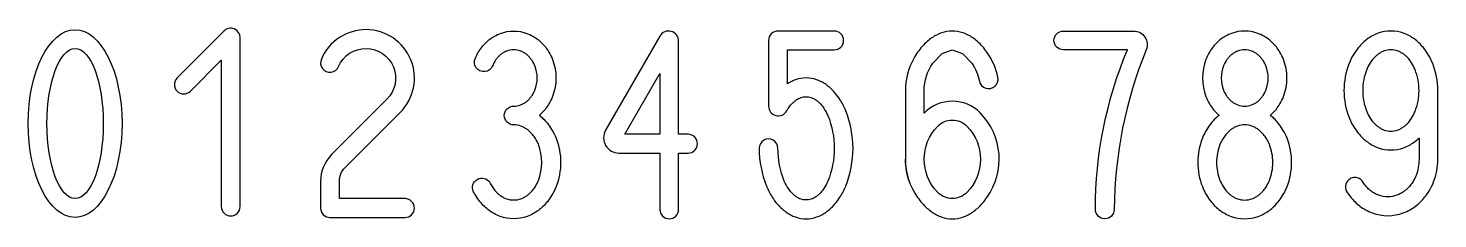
# Model space of a CAD drawing. Header units: millimetres. Extents: x 0 to 37.6, y 0 to 5.
import ezdxf

# ---------------------------------------------------------------- set-up
doc = ezdxf.new("R2010")
doc.units = ezdxf.units.MM
doc.layers.add('VISIBLE', color=7, linetype='Continuous', true_color=0xffffff)

msp = doc.modelspace()

# ---------------------------------------------------------------- linework, layer by layer
at = {"layer": 'VISIBLE', "flags": 128}
for points in [[(5.646, 4.788, 0.668179), (5.219, 4.965), (3.969, 3.715, 1), (4.322, 3.362), (5.146, 4.185), (5.146, 0.288, 1), (5.646, 0.288)], [(7.791, 0.249, 0.414214), (8.041, -0.001), (10.041, -0.001, 1), (10.041, 0.499), (8.291, 0.499), (8.291, 0.965, -0.198912), (8.438, 1.319), (9.913, 2.794, 1.2123), (7.811, 4.214, 1), (8.271, 4.018, -1.2123), (9.559, 3.148), (8.084, 1.672, 0.198912), (7.791, 0.965)], [(15.387, 2.326, 0.57735), (15.741, 1.713), (16.832, 1.713), (16.832, 0.213, 1), (17.332, 0.213), (17.332, 1.713), (17.582, 1.713, 1), (17.582, 2.213), (17.332, 2.213), (17.332, 4.695, 0.767327), (16.832, 4.829)], [(19.478, 1.838, 0.095815), (19.672, 0.835, 0.046614), (19.827, 0.538, 0.037224), (19.96, 0.358, 0.033518), (20.081, 0.234, 0.032582), (20.196, 0.141, 0.034154), (20.313, 0.069, 0.040744), (20.447, 0.011, 0.170976), (21.009, 0.011, 0.040744), (21.143, 0.069, 0.034154), (21.26, 0.141, 0.032582), (21.375, 0.234, 0.033518), (21.496, 0.358, 0.037224), (21.629, 0.538, 0.046614), (21.784, 0.835, 0.193406), (21.784, 2.841, 0.046614), (21.629, 3.138, 0.037224), (21.496, 3.318, 0.033518), (21.375, 3.442, 0.032582), (21.26, 3.535, 0.034154), (21.143, 3.607, 0.040744), (21.009, 3.665, 0.170976), (20.447, 3.665, 0.040744), (20.313, 3.607, 0.024497), (20.228, 3.556), (20.228, 4.463), (21.478, 4.463, 1), (21.478, 4.963), (19.978, 4.963, 0.414214), (19.728, 4.713), (19.728, 2.963, 0.768485), (20.211, 2.834, -0.01869), (20.256, 2.907, -0.038116), (20.338, 3.012, -0.033716), (20.406, 3.08, -0.032419), (20.467, 3.127, -0.033749), (20.527, 3.163, -0.040193), (20.593, 3.191, -0.16639), (20.863, 3.191, -0.040193), (20.929, 3.163, -0.033749), (20.989, 3.127, -0.032419), (21.05, 3.08, -0.033716), (21.118, 3.012, -0.038116), (21.2, 2.907, -0.049246), (21.308, 2.71, -0.195053), (21.308, 0.966, -0.049246), (21.2, 0.769, -0.038116), (21.118, 0.664, -0.033716), (21.05, 0.596, -0.032419), (20.989, 0.549, -0.033749), (20.929, 0.513, -0.040193), (20.863, 0.486, -0.16639), (20.593, 0.486, -0.040193), (20.527, 0.513, -0.033749), (20.467, 0.549, -0.032419), (20.406, 0.596, -0.033716), (20.338, 0.664, -0.038116), (20.256, 0.769, -0.049246), (20.148, 0.966, -0.096616), (19.978, 1.838, 1)], [(25.838, 3.73, 0.104528), (25.548, 4.396, 0.028067), (25.428, 4.549, 0.033698), (25.292, 4.685, 0.032504), (25.167, 4.783, 0.033902), (25.044, 4.857, 0.040392), (24.906, 4.916, 0.167819), (24.341, 4.916, 0.040392), (24.204, 4.857, 0.033902), (24.08, 4.783, 0.032504), (23.956, 4.685, 0.033698), (23.82, 4.549, 0.028067), (23.699, 4.396, 0.15585), (23.374, 3.378), (23.374, 1.548, 0.15585), (23.699, 0.53, 0.028067), (23.82, 0.377, 0.033698), (23.956, 0.241, 0.032504), (24.08, 0.143, 0.033902), (24.204, 0.069, 0.040392), (24.341, 0.01, 0.167819), (24.906, 0.01, 0.040392), (25.044, 0.069, 0.033902), (25.167, 0.143, 0.032504), (25.292, 0.241, 0.033698), (25.428, 0.377, 0.028067), (25.548, 0.53, 0.364129), (25.368, 2.782, 0.418319), (23.88, 2.782, 0.001211), (23.874, 2.776), (23.874, 3.378, -0.15585), (24.106, 4.106), (24.355, 4.365), (24.624, 4.463), (24.892, 4.365), (25.141, 4.106, -0.104528), (25.348, 3.63, 1)], [(29.455, 4.963, -0.532644), (29.791, 4.463, 0.094554), (28.937, 0.213, -1), (28.437, 0.213, -0.099495), (29.291, 4.463), (27.583, 4.463, -1), (27.583, 4.963)], [(33.098, 2.72, 0.017669), (33.156, 2.773, 0.032281), (33.258, 2.885, 0.034865), (33.354, 3.025, 0.042079), (33.448, 3.218, 0.185901), (33.448, 4.208, 0.042079), (33.354, 4.401, 0.034865), (33.258, 4.541, 0.032281), (33.156, 4.653, 0.032062), (33.047, 4.747, 0.034167), (32.923, 4.828, 0.04092), (32.769, 4.899, 0.179431), (32.061, 4.899, 0.04092), (31.907, 4.828, 0.034167), (31.783, 4.747, 0.032062), (31.673, 4.653, 0.032281), (31.572, 4.541, 0.034865), (31.475, 4.401, 0.042079), (31.382, 4.208, 0.185901), (31.382, 3.218, 0.042079), (31.475, 3.025, 0.034865), (31.572, 2.885, 0.032281), (31.673, 2.773, 0.017669), (31.732, 2.72, 0.025708), (31.636, 2.636, 0.032709), (31.519, 2.509, 0.035556), (31.403, 2.344, 0.043232), (31.286, 2.108, 0.188154), (31.286, 0.819, 0.043232), (31.403, 0.582, 0.035556), (31.519, 0.417, 0.032709), (31.636, 0.29, 0.032306), (31.758, 0.187, 0.034268), (31.892, 0.101, 0.041005), (32.054, 0.027, 0.177118), (32.776, 0.027, 0.041005), (32.938, 0.101, 0.034268), (33.072, 0.187, 0.032306), (33.194, 0.29, 0.032709), (33.311, 0.417, 0.035556), (33.426, 0.582, 0.043232), (33.544, 0.819, 0.188154), (33.544, 2.108, 0.043232), (33.426, 2.344, 0.035556), (33.311, 2.509, 0.032709), (33.194, 2.636, 0.025708)], [(32.415, 2.963, 0.087875), (32.595, 2.995, 0.041005), (32.676, 3.032, 0.034268), (32.743, 3.075, 0.032306), (32.804, 3.126, 0.032709), (32.863, 3.19, 0.035556), (32.921, 3.272, 0.043232), (32.979, 3.391, 0.093259), (33.04, 3.713, 0.093259), (32.979, 4.035, 0.043232), (32.921, 4.154, 0.035556), (32.863, 4.236, 0.032709), (32.804, 4.3, 0.032306), (32.743, 4.351, 0.034268), (32.676, 4.394, 0.041005), (32.595, 4.431, 0.087875), (32.415, 4.463, 0.087875), (32.234, 4.431, 0.041005), (32.153, 4.394, 0.034268), (32.086, 4.351, 0.032306), (32.025, 4.3, 0.032709), (31.967, 4.236, 0.035556), (31.909, 4.154, 0.043232), (31.85, 4.035, 0.093259), (31.79, 3.713, 0.093259), (31.85, 3.391, 0.043232), (31.909, 3.272, 0.035556), (31.967, 3.19, 0.032709), (32.025, 3.126, 0.032306), (32.086, 3.075, 0.034268), (32.153, 3.032, 0.041005), (32.234, 2.995, 0.087875)], [(36.31, 2.296, 0.085345), (36.486, 2.327, 0.040825), (36.569, 2.363, 0.034206), (36.642, 2.408, 0.032575), (36.712, 2.465, 0.033428), (36.784, 2.54, 0.036988), (36.863, 2.647, 0.046057), (36.953, 2.82, 0.095478), (37.06, 3.38, 0.095478), (36.953, 3.939, 0.046057), (36.863, 4.112, 0.036988), (36.784, 4.219, 0.033428), (36.712, 4.295, 0.032575), (36.642, 4.352, 0.034206), (36.569, 4.396, 0.040825), (36.486, 4.433, 0.085345), (36.31, 4.463, 0.085345), (36.134, 4.433, 0.040825), (36.051, 4.396, 0.034206), (35.979, 4.352, 0.032575), (35.909, 4.295, 0.033428), (35.836, 4.219, 0.036988), (35.758, 4.112, 0.046057), (35.668, 3.939, 0.095478), (35.56, 3.38, 0.095478), (35.668, 2.82, 0.046057), (35.758, 2.647, 0.036988), (35.836, 2.54, 0.033428), (35.909, 2.465, 0.032575), (35.979, 2.408, 0.034206), (36.051, 2.363, 0.040825), (36.134, 2.327, 0.085345)], [(25.012, 2.431, -0.41012), (25.012, 0.666, -0.418319), (24.236, 0.666, -0.41012), (24.236, 2.431, -0.418319)], [(32.415, 0.463, 0.086398), (32.607, 0.497, 0.040955), (32.696, 0.536, 0.034278), (32.773, 0.584, 0.032511), (32.845, 0.643, 0.033174), (32.917, 0.72, 0.03642), (32.992, 0.825, 0.044845), (33.073, 0.985, 0.094618), (33.165, 1.463, 0.094618), (33.073, 1.941, 0.044845), (32.992, 2.101, 0.03642), (32.917, 2.206, 0.033174), (32.845, 2.283, 0.032511), (32.773, 2.342, 0.034278), (32.696, 2.39, 0.040955), (32.607, 2.43, 0.086398), (32.415, 2.463, 0.086398), (32.222, 2.43, 0.040955), (32.133, 2.39, 0.034278), (32.057, 2.342, 0.032511), (31.985, 2.283, 0.033174), (31.913, 2.206, 0.03642), (31.838, 2.101, 0.044845), (31.756, 1.941, 0.094618), (31.665, 1.463, 0.094618), (31.756, 0.985, 0.044845), (31.838, 0.825, 0.03642), (31.913, 0.72, 0.033174), (31.985, 0.643, 0.032511), (32.057, 0.584, 0.034278), (32.133, 0.536, 0.040955), (32.222, 0.497, 0.086398)]]:
    msp.add_lwpolyline(points, format="xyb", close=True, dxfattribs=at)
for points in [[(12.937, 2.463, -1), (12.937, 2.963, 0.087875), (13.117, 2.995, 0.041005), (13.198, 3.032, 0.034268), (13.265, 3.075, 0.032306), (13.326, 3.126, 0.032709), (13.385, 3.19, 0.035556), (13.443, 3.272, 0.043232), (13.501, 3.391, 0.188154), (13.501, 4.035, 0.043232), (13.443, 4.154, 0.035556), (13.385, 4.236, 0.032709), (13.326, 4.3, 0.032306), (13.265, 4.351, 0.034268), (13.198, 4.394, 0.041005), (13.117, 4.431, 0.177118), (12.756, 4.431, 0.041005), (12.675, 4.394, 0.034268), (12.608, 4.351, 0.032306), (12.547, 4.3, 0.032709), (12.489, 4.236, 0.035556), (12.431, 4.154, 0.04262), (12.373, 4.037, -1.041535), (11.917, 4.241, -0.035159), (11.997, 4.401, -0.034865), (12.094, 4.541, -0.032281), (12.195, 4.653, -0.032062), (12.305, 4.747, -0.034167), (12.429, 4.828, -0.04092), (12.583, 4.899, -0.179431), (13.291, 4.899, -0.04092), (13.445, 4.828, -0.034167), (13.569, 4.747, -0.032062), (13.678, 4.653, -0.032281), (13.78, 4.541, -0.034865), (13.876, 4.401, -0.042079), (13.97, 4.208, -0.185901), (13.97, 3.218, -0.042079), (13.876, 3.025, -0.034865), (13.78, 2.885, -0.032281), (13.678, 2.773, -0.017669), (13.62, 2.72, -0.025708), (13.716, 2.636, -0.032709), (13.833, 2.509, -0.035556), (13.948, 2.344, -0.043232), (14.066, 2.108, -0.188154), (14.066, 0.819, -0.043232), (13.948, 0.582, -0.035556), (13.833, 0.417, -0.032709), (13.716, 0.29, -0.032306), (13.594, 0.187, -0.034268), (13.46, 0.101, -0.041005), (13.298, 0.027, -0.177118), (12.576, 0.027, -0.041005), (12.414, 0.101, -0.034268), (12.28, 0.187, -0.032306), (12.158, 0.29, -0.032709), (12.041, 0.417, -0.035556), (11.925, 0.582, -0.01898), (11.869, 0.683, -0.94147), (12.3, 0.935, 0.031396), (12.36, 0.825, 0.03642), (12.435, 0.72, 0.033174), (12.507, 0.643, 0.032511), (12.579, 0.584, 0.034278), (12.655, 0.536, 0.040955), (12.744, 0.497, 0.174096), (13.129, 0.497, 0.040955), (13.218, 0.536, 0.034278), (13.295, 0.584, 0.032511), (13.367, 0.643, 0.033174), (13.439, 0.72, 0.03642), (13.514, 0.825, 0.044845), (13.595, 0.985, 0.190945), (13.595, 1.941, 0.044845), (13.514, 2.101, 0.03642), (13.439, 2.206, 0.033174), (13.367, 2.283, 0.032511), (13.295, 2.342, 0.034278), (13.218, 2.39, 0.040955), (13.129, 2.43, 0.086398), (12.937, 2.463)], [(35.122, 0.707, 0.033969), (35.235, 0.544, 0.032355), (35.356, 0.411, 0.032107), (35.486, 0.3, 0.034189), (35.632, 0.204, 0.040942), (35.813, 0.12, 0.179053), (36.641, 0.12, 0.040942), (36.822, 0.204, 0.034189), (36.968, 0.3, 0.032107), (37.098, 0.411, 0.032355), (37.219, 0.544, 0.034979), (37.335, 0.712, 0.042262), (37.448, 0.944, 0.092342), (37.56, 1.546), (37.56, 3.38, 0.093983), (37.424, 4.099, 0.044058), (37.297, 4.351, 0.036014), (37.176, 4.522, 0.032966), (37.057, 4.649, 0.032429), (36.936, 4.751, 0.03429), (36.805, 4.834, 0.041), (36.65, 4.903, 0.175543), (35.97, 4.903, 0.041), (35.815, 4.834, 0.03429), (35.685, 4.751, 0.032429), (35.564, 4.649, 0.032966), (35.445, 4.522, 0.036014), (35.324, 4.351, 0.044058), (35.197, 4.099, 0.18964), (35.197, 2.661, 0.044058), (35.324, 2.408, 0.036014), (35.445, 2.238, 0.032966), (35.564, 2.11, 0.032429), (35.685, 2.009, 0.03429), (35.815, 1.926, 0.041), (35.97, 1.856, 0.175543), (36.65, 1.856, 0.041), (36.805, 1.926, 0.03429), (36.936, 2.009, 0.032429), (37.057, 2.11, 0.000847), (37.06, 2.113), (37.06, 1.546, -0.093259), (36.98, 1.117, -0.043232), (36.901, 0.959, -0.035556), (36.824, 0.849, -0.032709), (36.746, 0.764, -0.032306), (36.665, 0.696, -0.034268), (36.576, 0.638, -0.041005), (36.468, 0.589, -0.177118), (35.986, 0.589, -0.041005), (35.878, 0.638, -0.034268), (35.789, 0.696, -0.032306), (35.708, 0.764, -0.032709), (35.63, 0.849, -0.035556), (35.553, 0.959, -0.004132), (35.544, 0.973, 1), (35.158, 0.65)], [(23.491, 0.918, -0.092029), (23.374, 1.548)]]:
    msp.add_lwpolyline(points, format="xyb", dxfattribs=at)
msp.add_lwpolyline([(16.832, 2.213), (15.899, 2.213), (16.832, 3.829)], close=True, dxfattribs=at)
at = {"layer": 'VISIBLE'}
for major_axis, ratio in [((0, -2.5), 0.5), ((0, -2), 0.375)]:
    msp.add_ellipse((1.25, 2.499), major_axis=major_axis, ratio=ratio, dxfattribs=at)

doc.saveas('drawing.dxf')
